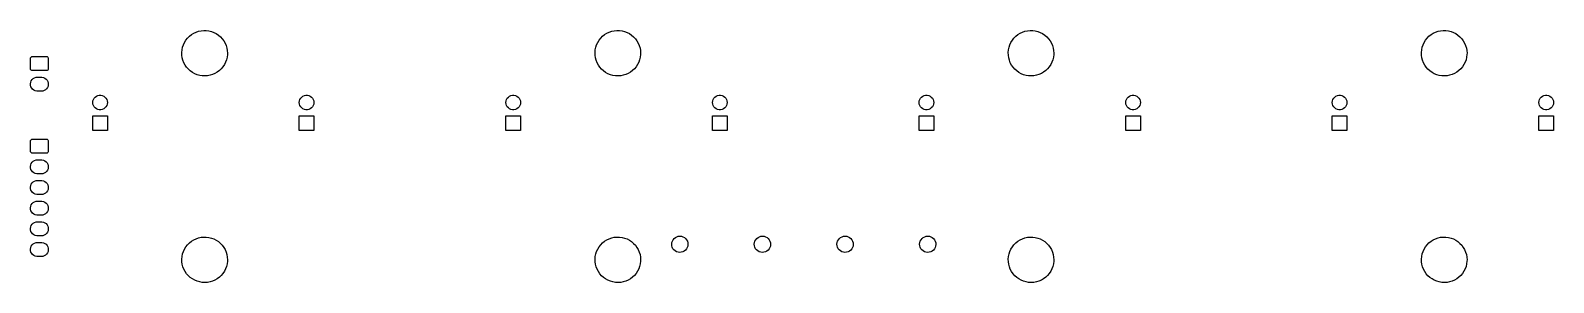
# Model space of a CAD drawing. Extents: x 17 to 415, y -139 to -108.
# Drawn here: x 16.7 to 203.9, y -138.7 to -107.7 of the extents above; entities that cross this region are included whole.
import ezdxf

# ---------------------------------------------------------------- set-up
doc = ezdxf.new("R2010")
doc.units = 0
doc.layers.add('BLACK', color=7, linetype='CONTINUOUS')

msp = doc.modelspace()

# ---------------------------------------------------------------- linework, layer by layer
at = {"layer": 'BLACK', "linetype": 'CONTINUOUS'}
for p, q in [((35.9997, -108.638), (36.2264, -108.409)), ((36.2264, -108.409), (36.478, -108.208)), ((36.478, -108.208), (36.7511, -108.036)), ((36.7511, -108.036), (37.042, -107.898)), ((37.042, -107.898), (37.347, -107.793)), ((37.347, -107.793), (37.662, -107.724)), ((37.662, -107.724), (37.9827, -107.692)), ((37.9827, -107.692), (38.3051, -107.698)), ((38.3051, -107.698), (38.6247, -107.74)), ((38.6247, -107.74), (38.9373, -107.818)), ((38.9373, -107.818), (39.2389, -107.932)), ((39.2389, -107.932), (39.5253, -108.08)), ((39.5253, -108.08), (39.7929, -108.26)), ((39.7929, -108.26), (40.038, -108.469)), ((40.038, -108.469), (40.2574, -108.705)), ((86.7997, -108.638), (87.0264, -108.409)), ((87.0264, -108.409), (87.278, -108.208)), ((87.278, -108.208), (87.5511, -108.036)), ((87.5511, -108.036), (87.842, -107.898)), ((87.842, -107.898), (88.147, -107.793)), ((88.147, -107.793), (88.462, -107.724)), ((88.462, -107.724), (88.7827, -107.692)), ((88.7827, -107.692), (89.1051, -107.698)), ((89.1051, -107.698), (89.4247, -107.74)), ((89.4247, -107.74), (89.7373, -107.818)), ((89.7373, -107.818), (90.0389, -107.932)), ((90.0389, -107.932), (90.3253, -108.08)), ((90.3253, -108.08), (90.5929, -108.26)), ((90.5929, -108.26), (90.838, -108.469)), ((90.838, -108.469), (91.0574, -108.705)), ((137.6, -108.638), (137.826, -108.409)), ((137.826, -108.409), (138.078, -108.208)), ((138.078, -108.208), (138.351, -108.036)), ((138.351, -108.036), (138.642, -107.898)), ((138.642, -107.898), (138.947, -107.793)), ((138.947, -107.793), (139.262, -107.724)), ((139.262, -107.724), (139.583, -107.692)), ((139.583, -107.692), (139.905, -107.698)), ((139.905, -107.698), (140.225, -107.74)), ((140.225, -107.74), (140.537, -107.818)), ((140.537, -107.818), (140.839, -107.932)), ((140.839, -107.932), (141.125, -108.08)), ((141.125, -108.08), (141.393, -108.26)), ((141.393, -108.26), (141.638, -108.469)), ((141.638, -108.469), (141.857, -108.705)), ((188.4, -108.638), (188.626, -108.409)), ((188.626, -108.409), (188.878, -108.208)), ((188.878, -108.208), (189.151, -108.036)), ((189.151, -108.036), (189.442, -107.898)), ((189.442, -107.898), (189.747, -107.793)), ((189.747, -107.793), (190.062, -107.724)), ((190.062, -107.724), (190.383, -107.692)), ((190.383, -107.692), (190.705, -107.698)), ((190.705, -107.698), (191.025, -107.74)), ((191.025, -107.74), (191.337, -107.818)), ((191.337, -107.818), (191.639, -107.932)), ((191.639, -107.932), (191.925, -108.08)), ((191.925, -108.08), (192.193, -108.26)), ((192.193, -108.26), (192.438, -108.469)), ((192.438, -108.469), (192.657, -108.705)), ((35.3014, -110.402), (35.33, -110.081)), ((35.3098, -110.724), (35.3014, -110.402)), ((35.33, -110.081), (35.3954, -109.765)), ((35.3954, -109.765), (35.4966, -109.459)), ((35.4966, -109.459), (35.6323, -109.167)), ((35.6323, -109.167), (35.8008, -108.892)), ((35.8008, -108.892), (35.9997, -108.638)), ((40.2574, -108.705), (40.4483, -108.965)), ((40.4483, -108.965), (40.608, -109.245)), ((40.608, -109.245), (40.7345, -109.542)), ((40.7345, -109.542), (40.826, -109.851)), ((40.826, -109.851), (40.8814, -110.168)), ((40.8814, -110.168), (40.9, -110.49)), ((86.1014, -110.402), (86.13, -110.081)), ((86.1098, -110.724), (86.1014, -110.402)), ((86.13, -110.081), (86.1954, -109.765)), ((86.1954, -109.765), (86.2966, -109.459)), ((86.2966, -109.459), (86.4323, -109.167)), ((86.4323, -109.167), (86.6008, -108.892)), ((86.6008, -108.892), (86.7997, -108.638)), ((91.0574, -108.705), (91.2483, -108.965)), ((91.2483, -108.965), (91.408, -109.245)), ((91.408, -109.245), (91.5345, -109.542)), ((91.5345, -109.542), (91.626, -109.851)), ((91.626, -109.851), (91.6814, -110.168)), ((91.6814, -110.168), (91.7, -110.49)), ((136.901, -110.402), (136.93, -110.081)), ((136.91, -110.724), (136.901, -110.402)), ((136.93, -110.081), (136.995, -109.765)), ((136.995, -109.765), (137.097, -109.459)), ((137.097, -109.459), (137.232, -109.167)), ((137.232, -109.167), (137.401, -108.892)), ((137.401, -108.892), (137.6, -108.638)), ((141.857, -108.705), (142.048, -108.965)), ((142.048, -108.965), (142.208, -109.245)), ((142.208, -109.245), (142.334, -109.542)), ((142.334, -109.542), (142.426, -109.851)), ((142.426, -109.851), (142.481, -110.168)), ((142.481, -110.168), (142.5, -110.49)), ((187.701, -110.402), (187.73, -110.081)), ((187.71, -110.724), (187.701, -110.402)), ((187.73, -110.081), (187.795, -109.765)), ((187.795, -109.765), (187.897, -109.459)), ((187.897, -109.459), (188.032, -109.167)), ((188.032, -109.167), (188.201, -108.892)), ((188.201, -108.892), (188.4, -108.638)), ((192.657, -108.705), (192.848, -108.965)), ((192.848, -108.965), (193.008, -109.245)), ((193.008, -109.245), (193.134, -109.542)), ((193.134, -109.542), (193.226, -109.851)), ((193.226, -109.851), (193.281, -110.168)), ((193.281, -110.168), (193.3, -110.49)), ((16.685, -111.14), (16.704, -111.044)), ((16.685, -112.38), (16.685, -111.14)), ((16.704, -111.044), (16.7582, -110.963)), ((16.7582, -110.963), (16.8393, -110.909)), ((16.8393, -110.909), (16.935, -110.89)), ((16.935, -110.89), (18.625, -110.89)), ((18.625, -110.89), (18.7207, -110.909)), ((18.7207, -110.909), (18.8018, -110.963)), ((18.8018, -110.963), (18.856, -111.044)), ((18.856, -111.044), (18.875, -111.14)), ((18.875, -111.14), (18.875, -112.38)), ((35.3552, -111.043), (35.3098, -110.724)), ((35.437, -111.355), (35.3552, -111.043)), ((35.5541, -111.656), (35.437, -111.355)), ((35.705, -111.94), (35.5541, -111.656)), ((35.8876, -112.206), (35.705, -111.94)), ((36.0995, -112.449), (35.8876, -112.206)), ((40.3479, -112.159), (40.1411, -112.407)), ((40.5249, -111.89), (40.3479, -112.159)), ((40.6697, -111.602), (40.5249, -111.89)), ((40.7805, -111.299), (40.6697, -111.602)), ((40.8557, -110.986), (40.7805, -111.299)), ((40.8945, -110.666), (40.8557, -110.986)), ((40.9, -110.49), (40.8945, -110.666)), ((86.1552, -111.043), (86.1098, -110.724)), ((86.237, -111.355), (86.1552, -111.043)), ((86.3541, -111.656), (86.237, -111.355)), ((86.505, -111.94), (86.3541, -111.656)), ((86.6876, -112.206), (86.505, -111.94)), ((86.8995, -112.449), (86.6876, -112.206)), ((91.1479, -112.159), (90.9411, -112.407)), ((91.3249, -111.89), (91.1479, -112.159)), ((91.4697, -111.602), (91.3249, -111.89)), ((91.5805, -111.299), (91.4697, -111.602)), ((91.6557, -110.986), (91.5805, -111.299)), ((91.6945, -110.666), (91.6557, -110.986)), ((91.7, -110.49), (91.6945, -110.666)), ((136.955, -111.043), (136.91, -110.724)), ((137.037, -111.355), (136.955, -111.043)), ((137.154, -111.656), (137.037, -111.355)), ((137.305, -111.94), (137.154, -111.656)), ((137.488, -112.206), (137.305, -111.94)), ((137.699, -112.449), (137.488, -112.206)), ((141.948, -112.159), (141.741, -112.407)), ((142.125, -111.89), (141.948, -112.159)), ((142.27, -111.602), (142.125, -111.89)), ((142.38, -111.299), (142.27, -111.602)), ((142.456, -110.986), (142.38, -111.299)), ((142.494, -110.666), (142.456, -110.986)), ((142.5, -110.49), (142.494, -110.666)), ((187.755, -111.043), (187.71, -110.724)), ((187.837, -111.355), (187.755, -111.043)), ((187.954, -111.656), (187.837, -111.355)), ((188.105, -111.94), (187.954, -111.656)), ((188.288, -112.206), (188.105, -111.94)), ((188.499, -112.449), (188.288, -112.206)), ((192.748, -112.159), (192.541, -112.407)), ((192.925, -111.89), (192.748, -112.159)), ((193.07, -111.602), (192.925, -111.89)), ((193.18, -111.299), (193.07, -111.602)), ((193.256, -110.986), (193.18, -111.299)), ((193.294, -110.666), (193.256, -110.986)), ((193.3, -110.49), (193.294, -110.666)), ((16.704, -112.476), (16.685, -112.38)), ((16.6864, -114.251), (16.717, -114.066)), ((16.7582, -112.557), (16.704, -112.476)), ((16.717, -114.066), (16.7868, -113.892)), ((16.8393, -112.611), (16.7582, -112.557)), ((16.7868, -113.892), (16.8925, -113.736)), ((16.935, -112.63), (16.8393, -112.611)), ((16.8925, -113.736), (17.029, -113.607)), ((18.625, -112.63), (16.935, -112.63)), ((17.029, -113.607), (17.1901, -113.51)), ((17.1901, -113.51), (17.3682, -113.45)), ((17.3682, -113.45), (17.555, -113.43)), ((17.555, -113.43), (18.005, -113.43)), ((18.005, -113.43), (18.102, -113.435)), ((18.102, -113.435), (18.2854, -113.476)), ((18.2854, -113.476), (18.4557, -113.556)), ((18.4557, -113.556), (18.605, -113.67)), ((18.605, -113.67), (18.7263, -113.814)), ((18.7207, -112.611), (18.625, -112.63)), ((18.8018, -112.557), (18.7207, -112.611)), ((18.7263, -113.814), (18.8139, -113.98)), ((18.856, -112.476), (18.8018, -112.557)), ((18.8139, -113.98), (18.8638, -114.161)), ((18.875, -112.38), (18.856, -112.476)), ((18.8638, -114.161), (18.8736, -114.349)), ((36.3379, -112.666), (36.0995, -112.449)), ((36.5997, -112.854), (36.3379, -112.666)), ((36.8814, -113.011), (36.5997, -112.854)), ((37.1792, -113.134), (36.8814, -113.011)), ((37.4892, -113.223), (37.1792, -113.134)), ((37.8073, -113.275), (37.4892, -113.223)), ((38.1293, -113.29), (37.8073, -113.275)), ((38.4509, -113.268), (38.1293, -113.29)), ((38.7679, -113.209), (38.4509, -113.268)), ((39.076, -113.114), (38.7679, -113.209)), ((39.3712, -112.985), (39.076, -113.114)), ((39.6495, -112.822), (39.3712, -112.985)), ((39.9073, -112.629), (39.6495, -112.822)), ((40.1411, -112.407), (39.9073, -112.629)), ((87.1379, -112.666), (86.8995, -112.449)), ((87.3997, -112.854), (87.1379, -112.666)), ((87.6814, -113.011), (87.3997, -112.854)), ((87.9792, -113.134), (87.6814, -113.011)), ((88.2892, -113.223), (87.9792, -113.134)), ((88.6073, -113.275), (88.2892, -113.223)), ((88.9293, -113.29), (88.6073, -113.275)), ((89.2509, -113.268), (88.9293, -113.29)), ((89.5679, -113.209), (89.2509, -113.268)), ((89.876, -113.114), (89.5679, -113.209)), ((90.1712, -112.985), (89.876, -113.114)), ((90.4495, -112.822), (90.1712, -112.985)), ((90.7073, -112.629), (90.4495, -112.822)), ((90.9411, -112.407), (90.7073, -112.629)), ((137.938, -112.666), (137.699, -112.449)), ((138.2, -112.854), (137.938, -112.666)), ((138.481, -113.011), (138.2, -112.854)), ((138.779, -113.134), (138.481, -113.011)), ((139.089, -113.223), (138.779, -113.134)), ((139.407, -113.275), (139.089, -113.223)), ((139.729, -113.29), (139.407, -113.275)), ((140.051, -113.268), (139.729, -113.29)), ((140.368, -113.209), (140.051, -113.268)), ((140.676, -113.114), (140.368, -113.209)), ((140.971, -112.985), (140.676, -113.114)), ((141.249, -112.822), (140.971, -112.985)), ((141.507, -112.629), (141.249, -112.822)), ((141.741, -112.407), (141.507, -112.629)), ((188.738, -112.666), (188.499, -112.449)), ((189, -112.854), (188.738, -112.666)), ((189.281, -113.011), (189, -112.854)), ((189.579, -113.134), (189.281, -113.011)), ((189.889, -113.223), (189.579, -113.134)), ((190.207, -113.275), (189.889, -113.223)), ((190.529, -113.29), (190.207, -113.275)), ((190.851, -113.268), (190.529, -113.29)), ((191.168, -113.209), (190.851, -113.268)), ((191.476, -113.114), (191.168, -113.209)), ((191.771, -112.985), (191.476, -113.114)), ((192.049, -112.822), (191.771, -112.985)), ((192.307, -112.629), (192.049, -112.822)), ((192.541, -112.407), (192.307, -112.629)), ((16.6962, -114.439), (16.6864, -114.251)), ((16.7461, -114.62), (16.6962, -114.439)), ((16.8337, -114.786), (16.7461, -114.62)), ((16.955, -114.93), (16.8337, -114.786)), ((17.1043, -115.044), (16.955, -114.93)), ((17.2746, -115.124), (17.1043, -115.044)), ((17.458, -115.165), (17.2746, -115.124)), ((17.555, -115.17), (17.458, -115.165)), ((18.005, -115.17), (17.555, -115.17)), ((18.1918, -115.15), (18.005, -115.17)), ((18.3699, -115.09), (18.1918, -115.15)), ((18.531, -114.993), (18.3699, -115.09)), ((18.6675, -114.864), (18.531, -114.993)), ((18.7732, -114.708), (18.6675, -114.864)), ((18.843, -114.534), (18.7732, -114.708)), ((18.8736, -114.349), (18.843, -114.534)), ((24.4168, -116.185), (24.5109, -116.022)), ((24.5109, -116.022), (24.6368, -115.882)), ((24.6368, -115.882), (24.789, -115.772)), ((24.789, -115.772), (24.9609, -115.695)), ((24.9609, -115.695), (25.145, -115.656)), ((25.145, -115.656), (25.3331, -115.656)), ((25.3331, -115.656), (25.5171, -115.695)), ((25.5171, -115.695), (25.689, -115.772)), ((25.689, -115.772), (25.8412, -115.882)), ((25.8412, -115.882), (25.9671, -116.022)), ((25.9671, -116.022), (26.0612, -116.185)), ((49.8168, -116.185), (49.9109, -116.022)), ((49.9109, -116.022), (50.0368, -115.882)), ((50.0368, -115.882), (50.189, -115.772)), ((50.189, -115.772), (50.3609, -115.695)), ((50.3609, -115.695), (50.545, -115.656)), ((50.545, -115.656), (50.7331, -115.656)), ((50.7331, -115.656), (50.9171, -115.695)), ((50.9171, -115.695), (51.089, -115.772)), ((51.089, -115.772), (51.2413, -115.882)), ((51.2413, -115.882), (51.3671, -116.022)), ((51.3671, -116.022), (51.4612, -116.185)), ((75.2168, -116.185), (75.3109, -116.022)), ((75.3109, -116.022), (75.4368, -115.882)), ((75.4368, -115.882), (75.589, -115.772)), ((75.589, -115.772), (75.7609, -115.695)), ((75.7609, -115.695), (75.945, -115.656)), ((75.945, -115.656), (76.1331, -115.656)), ((76.1331, -115.656), (76.3171, -115.695)), ((76.3171, -115.695), (76.489, -115.772)), ((76.489, -115.772), (76.6412, -115.882)), ((76.6412, -115.882), (76.7671, -116.022)), ((76.7671, -116.022), (76.8612, -116.185)), ((100.617, -116.185), (100.711, -116.022)), ((100.711, -116.022), (100.837, -115.882)), ((100.837, -115.882), (100.989, -115.772)), ((100.989, -115.772), (101.161, -115.695)), ((101.161, -115.695), (101.345, -115.656)), ((101.345, -115.656), (101.533, -115.656)), ((101.533, -115.656), (101.717, -115.695)), ((101.717, -115.695), (101.889, -115.772)), ((101.889, -115.772), (102.041, -115.882)), ((102.041, -115.882), (102.167, -116.022)), ((102.167, -116.022), (102.261, -116.185)), ((126.017, -116.185), (126.111, -116.022)), ((126.111, -116.022), (126.237, -115.882)), ((126.237, -115.882), (126.389, -115.772)), ((126.389, -115.772), (126.561, -115.695)), ((126.561, -115.695), (126.745, -115.656)), ((126.745, -115.656), (126.933, -115.656)), ((126.933, -115.656), (127.117, -115.695)), ((127.117, -115.695), (127.289, -115.772)), ((127.289, -115.772), (127.441, -115.882)), ((127.441, -115.882), (127.567, -116.022)), ((127.567, -116.022), (127.661, -116.185)), ((151.417, -116.185), (151.511, -116.022)), ((151.511, -116.022), (151.637, -115.882)), ((151.637, -115.882), (151.789, -115.772)), ((151.789, -115.772), (151.961, -115.695)), ((151.961, -115.695), (152.145, -115.656)), ((152.145, -115.656), (152.333, -115.656)), ((152.333, -115.656), (152.517, -115.695)), ((152.517, -115.695), (152.689, -115.772)), ((152.689, -115.772), (152.841, -115.882)), ((152.841, -115.882), (152.967, -116.022)), ((152.967, -116.022), (153.061, -116.185)), ((176.817, -116.185), (176.911, -116.022)), ((176.911, -116.022), (177.037, -115.882)), ((177.037, -115.882), (177.189, -115.772)), ((177.189, -115.772), (177.361, -115.695)), ((177.361, -115.695), (177.545, -115.656)), ((177.545, -115.656), (177.733, -115.656)), ((177.733, -115.656), (177.917, -115.695)), ((177.917, -115.695), (178.089, -115.772)), ((178.089, -115.772), (178.241, -115.882)), ((178.241, -115.882), (178.367, -116.022)), ((178.367, -116.022), (178.461, -116.185)), ((202.217, -116.185), (202.311, -116.022)), ((202.311, -116.022), (202.437, -115.882)), ((202.437, -115.882), (202.589, -115.772)), ((202.589, -115.772), (202.761, -115.695)), ((202.761, -115.695), (202.945, -115.656)), ((202.945, -115.656), (203.133, -115.656)), ((203.133, -115.656), (203.317, -115.695)), ((203.317, -115.695), (203.489, -115.772)), ((203.489, -115.772), (203.641, -115.882)), ((203.641, -115.882), (203.767, -116.022)), ((203.767, -116.022), (203.861, -116.185)), ((24.339, -116.551), (24.3587, -116.364)), ((24.3587, -116.738), (24.339, -116.551)), ((24.3587, -116.364), (24.4168, -116.185)), ((24.4168, -116.917), (24.3587, -116.738)), ((24.5109, -117.08), (24.4168, -116.917)), ((24.6368, -117.22), (24.5109, -117.08)), ((24.789, -117.33), (24.6368, -117.22)), ((24.9609, -117.407), (24.789, -117.33)), ((25.145, -117.446), (24.9609, -117.407)), ((25.3331, -117.446), (25.145, -117.446)), ((25.5171, -117.407), (25.3331, -117.446)), ((25.689, -117.33), (25.5171, -117.407)), ((25.8412, -117.22), (25.689, -117.33)), ((25.9671, -117.08), (25.8412, -117.22)), ((26.0612, -116.917), (25.9671, -117.08)), ((26.0612, -116.185), (26.1194, -116.364)), ((26.1194, -116.738), (26.0612, -116.917)), ((26.1194, -116.364), (26.139, -116.551)), ((26.139, -116.551), (26.1194, -116.738)), ((49.739, -116.551), (49.7587, -116.364)), ((49.7587, -116.738), (49.739, -116.551)), ((49.7587, -116.364), (49.8168, -116.185)), ((49.8168, -116.917), (49.7587, -116.738)), ((49.9109, -117.08), (49.8168, -116.917)), ((50.0368, -117.22), (49.9109, -117.08)), ((50.189, -117.33), (50.0368, -117.22)), ((50.3609, -117.407), (50.189, -117.33)), ((50.545, -117.446), (50.3609, -117.407)), ((50.7331, -117.446), (50.545, -117.446)), ((50.9171, -117.407), (50.7331, -117.446)), ((51.089, -117.33), (50.9171, -117.407)), ((51.2413, -117.22), (51.089, -117.33)), ((51.3671, -117.08), (51.2413, -117.22)), ((51.4612, -116.917), (51.3671, -117.08)), ((51.4612, -116.185), (51.5194, -116.364)), ((51.5194, -116.738), (51.4612, -116.917)), ((51.5194, -116.364), (51.539, -116.551)), ((51.539, -116.551), (51.5194, -116.738)), ((75.139, -116.551), (75.1587, -116.364)), ((75.1587, -116.738), (75.139, -116.551)), ((75.1587, -116.364), (75.2168, -116.185)), ((75.2168, -116.917), (75.1587, -116.738)), ((75.3109, -117.08), (75.2168, -116.917)), ((75.4368, -117.22), (75.3109, -117.08)), ((75.589, -117.33), (75.4368, -117.22)), ((75.7609, -117.407), (75.589, -117.33)), ((75.945, -117.446), (75.7609, -117.407)), ((76.1331, -117.446), (75.945, -117.446)), ((76.3171, -117.407), (76.1331, -117.446)), ((76.489, -117.33), (76.3171, -117.407)), ((76.6412, -117.22), (76.489, -117.33)), ((76.7671, -117.08), (76.6412, -117.22)), ((76.8612, -116.917), (76.7671, -117.08)), ((76.8612, -116.185), (76.9194, -116.364)), ((76.9194, -116.738), (76.8612, -116.917)), ((76.9194, -116.364), (76.939, -116.551)), ((76.939, -116.551), (76.9194, -116.738)), ((100.539, -116.551), (100.559, -116.364)), ((100.559, -116.738), (100.539, -116.551)), ((100.559, -116.364), (100.617, -116.185)), ((100.617, -116.917), (100.559, -116.738)), ((100.711, -117.08), (100.617, -116.917)), ((100.837, -117.22), (100.711, -117.08)), ((100.989, -117.33), (100.837, -117.22)), ((101.161, -117.407), (100.989, -117.33)), ((101.345, -117.446), (101.161, -117.407)), ((101.533, -117.446), (101.345, -117.446)), ((101.717, -117.407), (101.533, -117.446)), ((101.889, -117.33), (101.717, -117.407)), ((102.041, -117.22), (101.889, -117.33)), ((102.167, -117.08), (102.041, -117.22)), ((102.261, -116.917), (102.167, -117.08)), ((102.261, -116.185), (102.319, -116.364)), ((102.319, -116.738), (102.261, -116.917)), ((102.319, -116.364), (102.339, -116.551)), ((102.339, -116.551), (102.319, -116.738)), ((125.939, -116.551), (125.959, -116.364)), ((125.959, -116.738), (125.939, -116.551)), ((125.959, -116.364), (126.017, -116.185)), ((126.017, -116.917), (125.959, -116.738)), ((126.111, -117.08), (126.017, -116.917)), ((126.237, -117.22), (126.111, -117.08)), ((126.389, -117.33), (126.237, -117.22)), ((126.561, -117.407), (126.389, -117.33)), ((126.745, -117.446), (126.561, -117.407)), ((126.933, -117.446), (126.745, -117.446)), ((127.117, -117.407), (126.933, -117.446)), ((127.289, -117.33), (127.117, -117.407)), ((127.441, -117.22), (127.289, -117.33)), ((127.567, -117.08), (127.441, -117.22)), ((127.661, -116.917), (127.567, -117.08)), ((127.661, -116.185), (127.719, -116.364)), ((127.719, -116.738), (127.661, -116.917)), ((127.719, -116.364), (127.739, -116.551)), ((127.739, -116.551), (127.719, -116.738)), ((151.339, -116.551), (151.359, -116.364)), ((151.359, -116.738), (151.339, -116.551)), ((151.359, -116.364), (151.417, -116.185)), ((151.417, -116.917), (151.359, -116.738)), ((151.511, -117.08), (151.417, -116.917)), ((151.637, -117.22), (151.511, -117.08)), ((151.789, -117.33), (151.637, -117.22)), ((151.961, -117.407), (151.789, -117.33)), ((152.145, -117.446), (151.961, -117.407)), ((152.333, -117.446), (152.145, -117.446)), ((152.517, -117.407), (152.333, -117.446)), ((152.689, -117.33), (152.517, -117.407)), ((152.841, -117.22), (152.689, -117.33)), ((152.967, -117.08), (152.841, -117.22)), ((153.061, -116.917), (152.967, -117.08)), ((153.061, -116.185), (153.119, -116.364)), ((153.119, -116.738), (153.061, -116.917)), ((153.119, -116.364), (153.139, -116.551)), ((153.139, -116.551), (153.119, -116.738)), ((176.739, -116.551), (176.759, -116.364)), ((176.759, -116.738), (176.739, -116.551)), ((176.759, -116.364), (176.817, -116.185)), ((176.817, -116.917), (176.759, -116.738)), ((176.911, -117.08), (176.817, -116.917)), ((177.037, -117.22), (176.911, -117.08)), ((177.189, -117.33), (177.037, -117.22)), ((177.361, -117.407), (177.189, -117.33)), ((177.545, -117.446), (177.361, -117.407)), ((177.733, -117.446), (177.545, -117.446)), ((177.917, -117.407), (177.733, -117.446)), ((178.089, -117.33), (177.917, -117.407)), ((178.241, -117.22), (178.089, -117.33)), ((178.367, -117.08), (178.241, -117.22)), ((178.461, -116.917), (178.367, -117.08)), ((178.461, -116.185), (178.519, -116.364)), ((178.519, -116.738), (178.461, -116.917)), ((178.519, -116.364), (178.539, -116.551)), ((178.539, -116.551), (178.519, -116.738)), ((202.139, -116.551), (202.159, -116.364)), ((202.159, -116.738), (202.139, -116.551)), ((202.159, -116.364), (202.217, -116.185)), ((202.217, -116.917), (202.159, -116.738)), ((202.311, -117.08), (202.217, -116.917)), ((202.437, -117.22), (202.311, -117.08)), ((202.589, -117.33), (202.437, -117.22)), ((202.761, -117.407), (202.589, -117.33)), ((202.945, -117.446), (202.761, -117.407)), ((203.133, -117.446), (202.945, -117.446)), ((203.317, -117.407), (203.133, -117.446)), ((203.489, -117.33), (203.317, -117.407)), ((203.641, -117.22), (203.489, -117.33)), ((203.767, -117.08), (203.641, -117.22)), ((203.861, -116.917), (203.767, -117.08)), ((203.861, -116.185), (203.919, -116.364)), ((203.919, -116.738), (203.861, -116.917)), ((203.919, -116.364), (203.939, -116.551)), ((203.939, -116.551), (203.919, -116.738)), ((24.339, -119.991), (24.339, -118.191)), ((24.339, -118.191), (26.139, -118.191)), ((26.139, -118.191), (26.139, -119.991)), ((49.739, -119.991), (49.739, -118.191)), ((49.739, -118.191), (51.539, -118.191)), ((51.539, -118.191), (51.539, -119.991)), ((75.139, -119.991), (75.139, -118.191)), ((75.139, -118.191), (76.939, -118.191)), ((76.939, -118.191), (76.939, -119.991)), ((100.539, -119.991), (100.539, -118.191)), ((100.539, -118.191), (102.339, -118.191)), ((102.339, -118.191), (102.339, -119.991)), ((125.939, -119.991), (125.939, -118.191)), ((125.939, -118.191), (127.739, -118.191)), ((127.739, -118.191), (127.739, -119.991)), ((151.339, -119.991), (151.339, -118.191)), ((151.339, -118.191), (153.139, -118.191)), ((153.139, -118.191), (153.139, -119.991)), ((176.739, -119.991), (176.739, -118.191)), ((176.739, -118.191), (178.539, -118.191)), ((178.539, -118.191), (178.539, -119.991)), ((202.139, -119.991), (202.139, -118.191)), ((202.139, -118.191), (203.939, -118.191)), ((203.939, -118.191), (203.939, -119.991)), ((16.685, -121.3), (16.704, -121.204)), ((16.685, -122.54), (16.685, -121.3)), ((16.704, -121.204), (16.7582, -121.123)), ((16.7582, -121.123), (16.8393, -121.069)), ((16.8393, -121.069), (16.935, -121.05)), ((16.935, -121.05), (18.625, -121.05)), ((18.625, -121.05), (18.7207, -121.069)), ((18.7207, -121.069), (18.8018, -121.123)), ((18.8018, -121.123), (18.856, -121.204)), ((18.856, -121.204), (18.875, -121.3)), ((18.875, -121.3), (18.875, -122.54)), ((26.139, -119.991), (24.339, -119.991)), ((51.539, -119.991), (49.739, -119.991)), ((76.939, -119.991), (75.139, -119.991)), ((102.339, -119.991), (100.539, -119.991)), ((127.739, -119.991), (125.939, -119.991)), ((153.139, -119.991), (151.339, -119.991)), ((178.539, -119.991), (176.739, -119.991)), ((203.939, -119.991), (202.139, -119.991)), ((16.704, -122.636), (16.685, -122.54)), ((16.7582, -122.717), (16.704, -122.636)), ((16.8393, -122.771), (16.7582, -122.717)), ((16.935, -122.79), (16.8393, -122.771)), ((18.625, -122.79), (16.935, -122.79)), ((18.7207, -122.771), (18.625, -122.79)), ((18.8018, -122.717), (18.7207, -122.771)), ((18.856, -122.636), (18.8018, -122.717)), ((18.875, -122.54), (18.856, -122.636)), ((16.6864, -124.411), (16.717, -124.226)), ((16.6962, -124.599), (16.6864, -124.411)), ((16.7461, -124.78), (16.6962, -124.599)), ((16.717, -124.226), (16.7868, -124.052)), ((16.8337, -124.946), (16.7461, -124.78)), ((16.7868, -124.052), (16.8925, -123.896)), ((16.955, -125.09), (16.8337, -124.946)), ((16.8925, -123.896), (17.029, -123.767)), ((17.1043, -125.204), (16.955, -125.09)), ((17.029, -123.767), (17.1901, -123.67)), ((17.2746, -125.284), (17.1043, -125.204)), ((17.1901, -123.67), (17.3682, -123.61)), ((17.458, -125.325), (17.2746, -125.284)), ((17.3682, -123.61), (17.555, -123.59)), ((17.555, -125.33), (17.458, -125.325)), ((17.555, -123.59), (18.005, -123.59)), ((18.005, -125.33), (17.555, -125.33)), ((18.005, -123.59), (18.102, -123.595)), ((18.1918, -125.31), (18.005, -125.33)), ((18.102, -123.595), (18.2854, -123.636)), ((18.3699, -125.25), (18.1918, -125.31)), ((18.2854, -123.636), (18.4557, -123.716)), ((18.531, -125.153), (18.3699, -125.25)), ((18.4557, -123.716), (18.605, -123.83)), ((18.6675, -125.024), (18.531, -125.153)), ((18.605, -123.83), (18.7263, -123.974)), ((18.7732, -124.868), (18.6675, -125.024)), ((18.7263, -123.974), (18.8139, -124.14)), ((18.843, -124.694), (18.7732, -124.868)), ((18.8139, -124.14), (18.8638, -124.321)), ((18.8736, -124.509), (18.843, -124.694)), ((18.8638, -124.321), (18.8736, -124.509)), ((16.6864, -126.951), (16.717, -126.766)), ((16.6962, -127.139), (16.6864, -126.951)), ((16.7461, -127.32), (16.6962, -127.139)), ((16.717, -126.766), (16.7868, -126.592)), ((16.8337, -127.486), (16.7461, -127.32)), ((16.7868, -126.592), (16.8925, -126.436)), ((16.8925, -126.436), (17.029, -126.307)), ((17.029, -126.307), (17.1901, -126.21)), ((17.1901, -126.21), (17.3682, -126.15)), ((17.3682, -126.15), (17.555, -126.13)), ((17.555, -126.13), (18.005, -126.13)), ((18.005, -126.13), (18.102, -126.135)), ((18.102, -126.135), (18.2854, -126.176)), ((18.2854, -126.176), (18.4557, -126.256)), ((18.4557, -126.256), (18.605, -126.37)), ((18.605, -126.37), (18.7263, -126.514)), ((18.7263, -126.514), (18.8139, -126.68)), ((18.843, -127.234), (18.7732, -127.408)), ((18.8139, -126.68), (18.8638, -126.861)), ((18.8736, -127.049), (18.843, -127.234)), ((18.8638, -126.861), (18.8736, -127.049)), ((16.717, -129.306), (16.7868, -129.132)), ((16.7868, -129.132), (16.8925, -128.976)), ((16.955, -127.63), (16.8337, -127.486)), ((16.8925, -128.976), (17.029, -128.847)), ((17.1043, -127.744), (16.955, -127.63)), ((17.029, -128.847), (17.1901, -128.75)), ((17.2746, -127.824), (17.1043, -127.744)), ((17.1901, -128.75), (17.3682, -128.69)), ((17.458, -127.865), (17.2746, -127.824)), ((17.3682, -128.69), (17.555, -128.67)), ((17.555, -127.87), (17.458, -127.865)), ((18.005, -127.87), (17.555, -127.87)), ((17.555, -128.67), (18.005, -128.67)), ((18.1918, -127.85), (18.005, -127.87)), ((18.005, -128.67), (18.102, -128.675)), ((18.102, -128.675), (18.2854, -128.716)), ((18.3699, -127.79), (18.1918, -127.85)), ((18.2854, -128.716), (18.4557, -128.796)), ((18.531, -127.693), (18.3699, -127.79)), ((18.4557, -128.796), (18.605, -128.91)), ((18.6675, -127.564), (18.531, -127.693)), ((18.605, -128.91), (18.7263, -129.054)), ((18.7732, -127.408), (18.6675, -127.564)), ((18.7263, -129.054), (18.8139, -129.22)), ((16.6864, -129.491), (16.717, -129.306)), ((16.6962, -129.679), (16.6864, -129.491)), ((16.7461, -129.86), (16.6962, -129.679)), ((16.8337, -130.026), (16.7461, -129.86)), ((16.955, -130.17), (16.8337, -130.026)), ((17.1043, -130.284), (16.955, -130.17)), ((17.2746, -130.364), (17.1043, -130.284)), ((17.458, -130.405), (17.2746, -130.364)), ((17.555, -130.41), (17.458, -130.405)), ((18.005, -130.41), (17.555, -130.41)), ((18.1918, -130.39), (18.005, -130.41)), ((18.3699, -130.33), (18.1918, -130.39)), ((18.531, -130.233), (18.3699, -130.33)), ((18.6675, -130.104), (18.531, -130.233)), ((18.7732, -129.948), (18.6675, -130.104)), ((18.843, -129.774), (18.7732, -129.948)), ((18.8139, -129.22), (18.8638, -129.401)), ((18.8736, -129.589), (18.843, -129.774)), ((18.8638, -129.401), (18.8736, -129.589)), ((16.6864, -132.031), (16.717, -131.846)), ((16.6962, -132.219), (16.6864, -132.031)), ((16.7461, -132.4), (16.6962, -132.219)), ((16.717, -131.846), (16.7868, -131.672)), ((16.8337, -132.566), (16.7461, -132.4)), ((16.7868, -131.672), (16.8925, -131.516)), ((16.955, -132.71), (16.8337, -132.566)), ((16.8925, -131.516), (17.029, -131.387)), ((17.1043, -132.824), (16.955, -132.71)), ((17.029, -131.387), (17.1901, -131.29)), ((17.2746, -132.904), (17.1043, -132.824)), ((17.1901, -131.29), (17.3682, -131.23)), ((17.458, -132.945), (17.2746, -132.904)), ((17.3682, -131.23), (17.555, -131.21)), ((17.555, -132.95), (17.458, -132.945)), ((17.555, -131.21), (18.005, -131.21)), ((18.005, -132.95), (17.555, -132.95)), ((18.005, -131.21), (18.102, -131.215)), ((18.1918, -132.93), (18.005, -132.95)), ((18.102, -131.215), (18.2854, -131.256)), ((18.3699, -132.87), (18.1918, -132.93)), ((18.2854, -131.256), (18.4557, -131.336)), ((18.531, -132.773), (18.3699, -132.87)), ((18.4557, -131.336), (18.605, -131.45)), ((18.6675, -132.644), (18.531, -132.773)), ((18.605, -131.45), (18.7263, -131.594)), ((18.7732, -132.488), (18.6675, -132.644)), ((18.7263, -131.594), (18.8139, -131.76)), ((18.843, -132.314), (18.7732, -132.488)), ((18.8139, -131.76), (18.8638, -131.941)), ((18.8736, -132.129), (18.843, -132.314)), ((18.8638, -131.941), (18.8736, -132.129)), ((16.6864, -134.571), (16.717, -134.386)), ((16.6962, -134.759), (16.6864, -134.571)), ((16.7461, -134.94), (16.6962, -134.759)), ((16.717, -134.386), (16.7868, -134.212)), ((16.7868, -134.212), (16.8925, -134.056)), ((16.8925, -134.056), (17.029, -133.927)), ((17.029, -133.927), (17.1901, -133.83)), ((17.1901, -133.83), (17.3682, -133.77)), ((17.3682, -133.77), (17.555, -133.75)), ((17.555, -133.75), (18.005, -133.75)), ((18.005, -133.75), (18.102, -133.755)), ((18.102, -133.755), (18.2854, -133.796)), ((18.2854, -133.796), (18.4557, -133.876)), ((18.4557, -133.876), (18.605, -133.99)), ((18.605, -133.99), (18.7263, -134.134)), ((18.7263, -134.134), (18.8139, -134.3)), ((18.8139, -134.3), (18.8638, -134.481)), ((18.8736, -134.669), (18.843, -134.854)), ((18.8638, -134.481), (18.8736, -134.669)), ((35.4966, -134.859), (35.6323, -134.567)), ((35.6323, -134.567), (35.8008, -134.292)), ((35.8008, -134.292), (35.9997, -134.038)), ((35.9997, -134.038), (36.2264, -133.809)), ((36.2264, -133.809), (36.478, -133.608)), ((36.478, -133.608), (36.7511, -133.436)), ((36.7511, -133.436), (37.042, -133.298)), ((37.042, -133.298), (37.347, -133.193)), ((37.347, -133.193), (37.662, -133.124)), ((37.662, -133.124), (37.9827, -133.092)), ((37.9827, -133.092), (38.3051, -133.098)), ((38.3051, -133.098), (38.6247, -133.14)), ((38.6247, -133.14), (38.9373, -133.218)), ((38.9373, -133.218), (39.2389, -133.332)), ((39.2389, -133.332), (39.5253, -133.48)), ((39.5253, -133.48), (39.7929, -133.66)), ((39.7929, -133.66), (40.038, -133.869)), ((40.038, -133.869), (40.2574, -134.105)), ((40.2574, -134.105), (40.4483, -134.365)), ((40.4483, -134.365), (40.608, -134.645)), ((40.608, -134.645), (40.7345, -134.942)), ((86.2966, -134.859), (86.4323, -134.567)), ((86.4323, -134.567), (86.6008, -134.292)), ((86.6008, -134.292), (86.7997, -134.038)), ((86.7997, -134.038), (87.0264, -133.809)), ((87.0264, -133.809), (87.278, -133.608)), ((87.278, -133.608), (87.5511, -133.436)), ((87.5511, -133.436), (87.842, -133.298)), ((87.842, -133.298), (88.147, -133.193)), ((88.147, -133.193), (88.462, -133.124)), ((88.462, -133.124), (88.7827, -133.092)), ((88.7827, -133.092), (89.1051, -133.098)), ((89.1051, -133.098), (89.4247, -133.14)), ((89.4247, -133.14), (89.7373, -133.218)), ((89.7373, -133.218), (90.0389, -133.332)), ((90.0389, -133.332), (90.3253, -133.48)), ((90.3253, -133.48), (90.5929, -133.66)), ((90.5929, -133.66), (90.838, -133.869)), ((90.838, -133.869), (91.0574, -134.105)), ((91.0574, -134.105), (91.2483, -134.365)), ((91.2483, -134.365), (91.408, -134.645)), ((91.408, -134.645), (91.5345, -134.942)), ((95.5201, -133.971), (95.5419, -133.777)), ((95.5364, -134.166), (95.5201, -133.971)), ((95.5902, -134.353), (95.5364, -134.166)), ((95.5419, -133.777), (95.6009, -133.591)), ((95.6794, -134.527), (95.5902, -134.353)), ((95.6009, -133.591), (95.6949, -133.42)), ((95.8007, -134.68), (95.6794, -134.527)), ((95.6949, -133.42), (95.8203, -133.271)), ((95.9493, -134.806), (95.8007, -134.68)), ((95.8203, -133.271), (95.9724, -133.148)), ((96.1197, -134.901), (95.9493, -134.806)), ((95.9724, -133.148), (96.1454, -133.058)), ((96.1454, -133.058), (96.3326, -133.003)), ((96.3326, -133.003), (96.527, -132.985)), ((96.527, -132.985), (96.7211, -133.005)), ((96.7211, -133.005), (96.9075, -133.063)), ((96.9075, -133.063), (97.0792, -133.156)), ((97.2096, -134.709), (97.0558, -134.829)), ((97.0792, -133.156), (97.2296, -133.28)), ((97.3371, -134.561), (97.2096, -134.709)), ((97.2296, -133.28), (97.3529, -133.432)), ((97.4335, -134.392), (97.3371, -134.561)), ((97.3529, -133.432), (97.4445, -133.604)), ((97.4951, -134.207), (97.4335, -134.392)), ((97.4445, -133.604), (97.501, -133.791)), ((97.5196, -134.013), (97.4951, -134.207)), ((97.501, -133.791), (97.52, -133.985)), ((97.52, -133.985), (97.5196, -134.013)), ((105.68, -133.971), (105.702, -133.777)), ((105.696, -134.166), (105.68, -133.971)), ((105.75, -134.353), (105.696, -134.166)), ((105.702, -133.777), (105.761, -133.591)), ((105.839, -134.527), (105.75, -134.353)), ((105.761, -133.591), (105.855, -133.42)), ((105.961, -134.68), (105.839, -134.527)), ((105.855, -133.42), (105.98, -133.271)), ((106.109, -134.806), (105.961, -134.68)), ((105.98, -133.271), (106.132, -133.148)), ((106.28, -134.901), (106.109, -134.806)), ((106.132, -133.148), (106.305, -133.058)), ((106.305, -133.058), (106.493, -133.003)), ((106.493, -133.003), (106.687, -132.985)), ((106.687, -132.985), (106.881, -133.005)), ((106.881, -133.005), (107.068, -133.063)), ((107.068, -133.063), (107.239, -133.156)), ((107.37, -134.709), (107.216, -134.829)), ((107.239, -133.156), (107.39, -133.28)), ((107.497, -134.561), (107.37, -134.709)), ((107.39, -133.28), (107.513, -133.432)), ((107.594, -134.392), (107.497, -134.561)), ((107.513, -133.432), (107.605, -133.604)), ((107.655, -134.207), (107.594, -134.392)), ((107.605, -133.604), (107.661, -133.791)), ((107.68, -134.013), (107.655, -134.207)), ((107.661, -133.791), (107.68, -133.985)), ((107.68, -133.985), (107.68, -134.013)), ((115.84, -133.971), (115.862, -133.777)), ((115.856, -134.166), (115.84, -133.971)), ((115.91, -134.353), (115.856, -134.166)), ((115.862, -133.777), (115.921, -133.591)), ((115.999, -134.527), (115.91, -134.353)), ((115.921, -133.591), (116.015, -133.42)), ((116.121, -134.68), (115.999, -134.527)), ((116.015, -133.42), (116.14, -133.271)), ((116.269, -134.806), (116.121, -134.68)), ((116.14, -133.271), (116.292, -133.148)), ((116.44, -134.901), (116.269, -134.806)), ((116.292, -133.148), (116.465, -133.058)), ((116.465, -133.058), (116.653, -133.003)), ((116.653, -133.003), (116.847, -132.985)), ((116.847, -132.985), (117.041, -133.005)), ((117.041, -133.005), (117.228, -133.063)), ((117.228, -133.063), (117.399, -133.156)), ((117.53, -134.709), (117.376, -134.829)), ((117.399, -133.156), (117.55, -133.28)), ((117.657, -134.561), (117.53, -134.709)), ((117.55, -133.28), (117.673, -133.432)), ((117.754, -134.392), (117.657, -134.561)), ((117.673, -133.432), (117.765, -133.604)), ((117.815, -134.207), (117.754, -134.392)), ((117.765, -133.604), (117.821, -133.791)), ((117.84, -134.013), (117.815, -134.207)), ((117.821, -133.791), (117.84, -133.985)), ((117.84, -133.985), (117.84, -134.013)), ((126, -133.971), (126.022, -133.777)), ((126.016, -134.166), (126, -133.971)), ((126.07, -134.353), (126.016, -134.166)), ((126.022, -133.777), (126.081, -133.591)), ((126.159, -134.527), (126.07, -134.353)), ((126.081, -133.591), (126.175, -133.42)), ((126.281, -134.68), (126.159, -134.527)), ((126.175, -133.42), (126.3, -133.271)), ((126.429, -134.806), (126.281, -134.68)), ((126.3, -133.271), (126.452, -133.148)), ((126.6, -134.901), (126.429, -134.806)), ((126.452, -133.148), (126.625, -133.058)), ((126.625, -133.058), (126.813, -133.003)), ((126.813, -133.003), (127.007, -132.985)), ((127.007, -132.985), (127.201, -133.005)), ((127.201, -133.005), (127.388, -133.063)), ((127.388, -133.063), (127.559, -133.156)), ((127.69, -134.709), (127.536, -134.829)), ((127.559, -133.156), (127.71, -133.28)), ((127.817, -134.561), (127.69, -134.709)), ((127.71, -133.28), (127.833, -133.432)), ((127.914, -134.392), (127.817, -134.561)), ((127.833, -133.432), (127.925, -133.604)), ((127.975, -134.207), (127.914, -134.392)), ((127.925, -133.604), (127.981, -133.791)), ((128, -134.013), (127.975, -134.207)), ((127.981, -133.791), (128, -133.985)), ((128, -133.985), (128, -134.013)), ((137.097, -134.859), (137.232, -134.567)), ((137.232, -134.567), (137.401, -134.292)), ((137.401, -134.292), (137.6, -134.038)), ((137.6, -134.038), (137.826, -133.809)), ((137.826, -133.809), (138.078, -133.608)), ((138.078, -133.608), (138.351, -133.436)), ((138.351, -133.436), (138.642, -133.298)), ((138.642, -133.298), (138.947, -133.193)), ((138.947, -133.193), (139.262, -133.124)), ((139.262, -133.124), (139.583, -133.092)), ((139.583, -133.092), (139.905, -133.098)), ((139.905, -133.098), (140.225, -133.14)), ((140.225, -133.14), (140.537, -133.218)), ((140.537, -133.218), (140.839, -133.332)), ((140.839, -133.332), (141.125, -133.48)), ((141.125, -133.48), (141.393, -133.66)), ((141.393, -133.66), (141.638, -133.869)), ((141.638, -133.869), (141.857, -134.105)), ((141.857, -134.105), (142.048, -134.365)), ((142.048, -134.365), (142.208, -134.645)), ((142.208, -134.645), (142.334, -134.942)), ((187.897, -134.859), (188.032, -134.567)), ((188.032, -134.567), (188.201, -134.292)), ((188.201, -134.292), (188.4, -134.038)), ((188.4, -134.038), (188.626, -133.809)), ((188.626, -133.809), (188.878, -133.608)), ((188.878, -133.608), (189.151, -133.436)), ((189.151, -133.436), (189.442, -133.298)), ((189.442, -133.298), (189.747, -133.193)), ((189.747, -133.193), (190.062, -133.124)), ((190.062, -133.124), (190.383, -133.092)), ((190.383, -133.092), (190.705, -133.098)), ((190.705, -133.098), (191.025, -133.14)), ((191.025, -133.14), (191.337, -133.218)), ((191.337, -133.218), (191.639, -133.332)), ((191.639, -133.332), (191.925, -133.48)), ((191.925, -133.48), (192.193, -133.66)), ((192.193, -133.66), (192.438, -133.869)), ((192.438, -133.869), (192.657, -134.105)), ((192.657, -134.105), (192.848, -134.365)), ((192.848, -134.365), (193.008, -134.645)), ((193.008, -134.645), (193.134, -134.942)), ((16.8337, -135.106), (16.7461, -134.94)), ((16.955, -135.25), (16.8337, -135.106)), ((17.1043, -135.364), (16.955, -135.25)), ((17.2746, -135.444), (17.1043, -135.364)), ((17.458, -135.485), (17.2746, -135.444)), ((17.555, -135.49), (17.458, -135.485)), ((18.005, -135.49), (17.555, -135.49)), ((18.1918, -135.47), (18.005, -135.49)), ((18.3699, -135.41), (18.1918, -135.47)), ((18.531, -135.313), (18.3699, -135.41)), ((18.6675, -135.184), (18.531, -135.313)), ((18.7732, -135.028), (18.6675, -135.184)), ((18.843, -134.854), (18.7732, -135.028)), ((35.3014, -135.802), (35.33, -135.481)), ((35.3098, -136.124), (35.3014, -135.802)), ((35.3552, -136.443), (35.3098, -136.124)), ((35.33, -135.481), (35.3954, -135.165)), ((35.437, -136.755), (35.3552, -136.443)), ((35.3954, -135.165), (35.4966, -134.859)), ((40.7345, -134.942), (40.826, -135.251)), ((40.8557, -136.386), (40.7805, -136.699)), ((40.826, -135.251), (40.8814, -135.568)), ((40.8945, -136.066), (40.8557, -136.386)), ((40.8814, -135.568), (40.9, -135.89)), ((40.9, -135.89), (40.8945, -136.066)), ((86.1014, -135.802), (86.13, -135.481)), ((86.1098, -136.124), (86.1014, -135.802)), ((86.1552, -136.443), (86.1098, -136.124)), ((86.13, -135.481), (86.1954, -135.165)), ((86.237, -136.755), (86.1552, -136.443)), ((86.1954, -135.165), (86.2966, -134.859)), ((91.5345, -134.942), (91.626, -135.251)), ((91.6557, -136.386), (91.5805, -136.699)), ((91.626, -135.251), (91.6814, -135.568)), ((91.6945, -136.066), (91.6557, -136.386)), ((91.6814, -135.568), (91.7, -135.89)), ((91.7, -135.89), (91.6945, -136.066)), ((96.3053, -134.962), (96.1197, -134.901)), ((96.4991, -134.985), (96.3053, -134.962)), ((96.6936, -134.97), (96.4991, -134.985)), ((96.8816, -134.917), (96.6936, -134.97)), ((97.0558, -134.829), (96.8816, -134.917)), ((106.465, -134.962), (106.28, -134.901)), ((106.659, -134.985), (106.465, -134.962)), ((106.854, -134.97), (106.659, -134.985)), ((107.042, -134.917), (106.854, -134.97)), ((107.216, -134.829), (107.042, -134.917)), ((116.625, -134.962), (116.44, -134.901)), ((116.819, -134.985), (116.625, -134.962)), ((117.014, -134.97), (116.819, -134.985)), ((117.202, -134.917), (117.014, -134.97)), ((117.376, -134.829), (117.202, -134.917)), ((126.785, -134.962), (126.6, -134.901)), ((126.979, -134.985), (126.785, -134.962)), ((127.174, -134.97), (126.979, -134.985)), ((127.362, -134.917), (127.174, -134.97)), ((127.536, -134.829), (127.362, -134.917)), ((136.901, -135.802), (136.93, -135.481)), ((136.91, -136.124), (136.901, -135.802)), ((136.955, -136.443), (136.91, -136.124)), ((136.93, -135.481), (136.995, -135.165)), ((137.037, -136.755), (136.955, -136.443)), ((136.995, -135.165), (137.097, -134.859)), ((142.334, -134.942), (142.426, -135.251)), ((142.456, -136.386), (142.38, -136.699)), ((142.426, -135.251), (142.481, -135.568)), ((142.494, -136.066), (142.456, -136.386)), ((142.481, -135.568), (142.5, -135.89)), ((142.5, -135.89), (142.494, -136.066)), ((187.701, -135.802), (187.73, -135.481)), ((187.71, -136.124), (187.701, -135.802)), ((187.755, -136.443), (187.71, -136.124)), ((187.73, -135.481), (187.795, -135.165)), ((187.837, -136.755), (187.755, -136.443)), ((187.795, -135.165), (187.897, -134.859)), ((193.134, -134.942), (193.226, -135.251)), ((193.256, -136.386), (193.18, -136.699)), ((193.226, -135.251), (193.281, -135.568)), ((193.294, -136.066), (193.256, -136.386)), ((193.281, -135.568), (193.3, -135.89)), ((193.3, -135.89), (193.294, -136.066)), ((35.5541, -137.056), (35.437, -136.755)), ((35.705, -137.34), (35.5541, -137.056)), ((35.8876, -137.606), (35.705, -137.34)), ((36.0995, -137.849), (35.8876, -137.606)), ((36.3379, -138.066), (36.0995, -137.849)), ((36.5997, -138.254), (36.3379, -138.066)), ((36.8814, -138.411), (36.5997, -138.254)), ((37.1792, -138.534), (36.8814, -138.411)), ((37.4892, -138.623), (37.1792, -138.534)), ((39.076, -138.514), (38.7679, -138.609)), ((39.3712, -138.385), (39.076, -138.514)), ((39.6495, -138.222), (39.3712, -138.385)), ((39.9073, -138.029), (39.6495, -138.222)), ((40.1411, -137.807), (39.9073, -138.029)), ((40.3479, -137.559), (40.1411, -137.807)), ((40.5249, -137.29), (40.3479, -137.559)), ((40.6697, -137.002), (40.5249, -137.29)), ((40.7805, -136.699), (40.6697, -137.002)), ((86.3541, -137.056), (86.237, -136.755)), ((86.505, -137.34), (86.3541, -137.056)), ((86.6876, -137.606), (86.505, -137.34)), ((86.8995, -137.849), (86.6876, -137.606)), ((87.1379, -138.066), (86.8995, -137.849)), ((87.3997, -138.254), (87.1379, -138.066)), ((87.6814, -138.411), (87.3997, -138.254)), ((87.9792, -138.534), (87.6814, -138.411)), ((88.2892, -138.623), (87.9792, -138.534)), ((89.876, -138.514), (89.5679, -138.609)), ((90.1712, -138.385), (89.876, -138.514)), ((90.4495, -138.222), (90.1712, -138.385)), ((90.7073, -138.029), (90.4495, -138.222)), ((90.9411, -137.807), (90.7073, -138.029)), ((91.1479, -137.559), (90.9411, -137.807)), ((91.3249, -137.29), (91.1479, -137.559)), ((91.4697, -137.002), (91.3249, -137.29)), ((91.5805, -136.699), (91.4697, -137.002)), ((137.154, -137.056), (137.037, -136.755)), ((137.305, -137.34), (137.154, -137.056)), ((137.488, -137.606), (137.305, -137.34)), ((137.699, -137.849), (137.488, -137.606)), ((137.938, -138.066), (137.699, -137.849)), ((138.2, -138.254), (137.938, -138.066)), ((138.481, -138.411), (138.2, -138.254)), ((138.779, -138.534), (138.481, -138.411)), ((139.089, -138.623), (138.779, -138.534)), ((140.676, -138.514), (140.368, -138.609)), ((140.971, -138.385), (140.676, -138.514)), ((141.249, -138.222), (140.971, -138.385)), ((141.507, -138.029), (141.249, -138.222)), ((141.741, -137.807), (141.507, -138.029)), ((141.948, -137.559), (141.741, -137.807)), ((142.125, -137.29), (141.948, -137.559)), ((142.27, -137.002), (142.125, -137.29)), ((142.38, -136.699), (142.27, -137.002)), ((187.954, -137.056), (187.837, -136.755)), ((188.105, -137.34), (187.954, -137.056)), ((188.288, -137.606), (188.105, -137.34)), ((188.499, -137.849), (188.288, -137.606)), ((188.738, -138.066), (188.499, -137.849)), ((189, -138.254), (188.738, -138.066)), ((189.281, -138.411), (189, -138.254)), ((189.579, -138.534), (189.281, -138.411)), ((189.889, -138.623), (189.579, -138.534)), ((191.476, -138.514), (191.168, -138.609)), ((191.771, -138.385), (191.476, -138.514)), ((192.049, -138.222), (191.771, -138.385)), ((192.307, -138.029), (192.049, -138.222)), ((192.541, -137.807), (192.307, -138.029)), ((192.748, -137.559), (192.541, -137.807)), ((192.925, -137.29), (192.748, -137.559)), ((193.07, -137.002), (192.925, -137.29)), ((193.18, -136.699), (193.07, -137.002)), ((37.8073, -138.675), (37.4892, -138.623)), ((38.1293, -138.69), (37.8073, -138.675)), ((38.4509, -138.668), (38.1293, -138.69)), ((38.7679, -138.609), (38.4509, -138.668)), ((88.6073, -138.675), (88.2892, -138.623)), ((88.9293, -138.69), (88.6073, -138.675)), ((89.2509, -138.668), (88.9293, -138.69)), ((89.5679, -138.609), (89.2509, -138.668)), ((139.407, -138.675), (139.089, -138.623)), ((139.729, -138.69), (139.407, -138.675)), ((140.051, -138.668), (139.729, -138.69)), ((140.368, -138.609), (140.051, -138.668)), ((190.207, -138.675), (189.889, -138.623)), ((190.529, -138.69), (190.207, -138.675)), ((190.851, -138.668), (190.529, -138.69)), ((191.168, -138.609), (190.851, -138.668))]:
    msp.add_line(p, q, dxfattribs=at)

doc.saveas('drawing.dxf')
